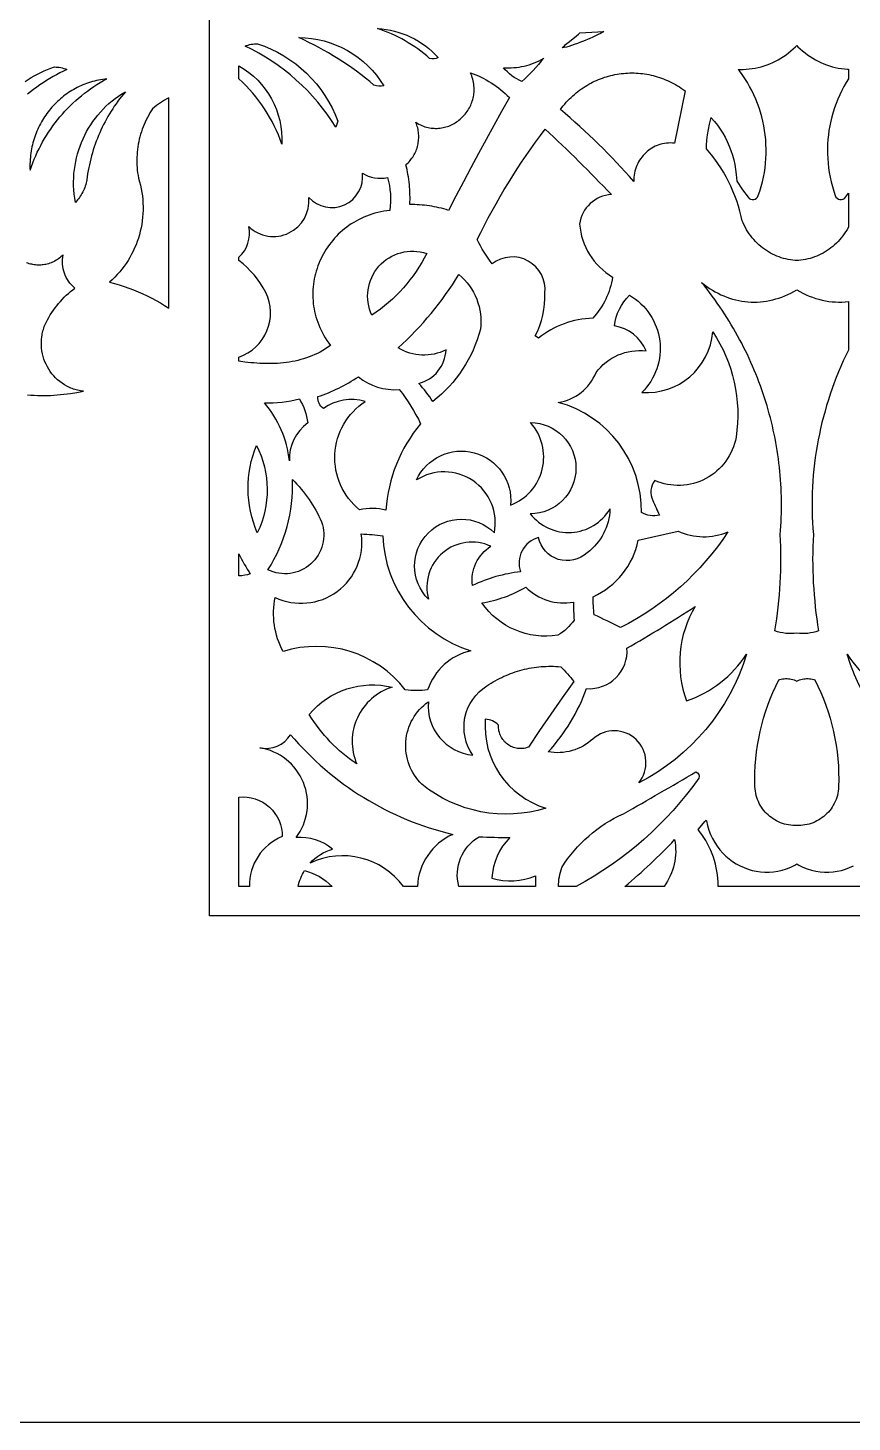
# Model space of a CAD drawing. Extents: x -570 to 570, y -425 to 425.
# Drawn here: x -296.4 to -150.5, y -245 to 1.6 of the extents above; entities that cross this region are included whole.
import ezdxf

# ---------------------------------------------------------------- set-up
doc = ezdxf.new("R2010")
doc.units = 0
doc.layers.add('LAYER_1', color=18, linetype='CONTINUOUS')
doc.layers.add('LAYER_2', color=4, linetype='CONTINUOUS')

msp = doc.modelspace()

# ---------------------------------------------------------------- linework, layer by layer
at = {"layer": 'LAYER_1'}
for points in [[(-234.54, 1.51, -0.199902), (-223.76, -3.63, -0.180062), (-225.3, -3.75, 0.103073)], [(-255.75, -1.16, -0.228526), (-241.53, -14.88), (-241.9, -15.92, 0.14465), (-257.97, -1.57, -0.088638)], [(-248.47, -0.08, -0.262057), (-233.42, -8.61, -0.152933), (-235.15, -8.49, 0.071113)], [(-160.1, -1.69), (-159.69, -2.08), (-159.28, -2.44), (-158.85, -2.79), (-158.41, -3.12), (-157.95, -3.44), (-157.49, -3.73), (-157.02, -4), (-156.54, -4.26), (-156.05, -4.49), (-155.55, -4.71), (-155.05, -4.9), (-154.53, -5.08), (-154.01, -5.23), (-153.49, -5.36), (-152.96, -5.48), (-152.42, -5.57), (-151.88, -5.63), (-151.34, -5.68), (-151.17, -5.69), (-151.17, -7.4), (-151.55, -8.02), (-151.97, -8.73), (-152.35, -9.46), (-152.71, -10.2), (-153.05, -10.95), (-153.35, -11.72), (-153.63, -12.49), (-153.88, -13.27), (-154.11, -14.07), (-154.3, -14.87), (-154.47, -15.67), (-154.61, -16.49), (-154.72, -17.31), (-154.8, -18.13), (-154.86, -18.96), (-154.88, -19.79), (-154.88, -20.62), (-154.84, -21.45), (-154.78, -22.29), (-154.69, -23.12), (-154.56, -23.95), (-154.41, -24.78), (-154.23, -25.61), (-154.01, -26.43), (-153.77, -27.25), (-153.5, -28.04, 0.606754), (-151.68, -28.32), (-151.17, -27.62), (-151.17, -33.6), (-151.2, -33.67), (-151.42, -34.06), (-151.66, -34.43), (-151.9, -34.8), (-152.16, -35.15), (-152.43, -35.49), (-152.71, -35.82), (-153, -36.14), (-153.3, -36.44), (-153.61, -36.73), (-153.93, -37.01), (-154.26, -37.27), (-154.6, -37.52), (-154.94, -37.76), (-155.3, -37.98), (-155.66, -38.19), (-156.03, -38.39), (-156.4, -38.57), (-156.78, -38.73), (-157.17, -38.88), (-157.56, -39.02), (-157.96, -39.14), (-158.36, -39.24), (-158.77, -39.33), (-159.18, -39.4), (-159.6, -39.45), (-160.02, -39.49), (-160.31, -39.5), (-160.6, -39.49), (-161.02, -39.45), (-161.43, -39.4), (-161.84, -39.33), (-162.25, -39.24), (-162.65, -39.14), (-163.05, -39.02), (-163.44, -38.88), (-163.83, -38.73), (-164.21, -38.57), (-164.59, -38.39), (-164.96, -38.19), (-165.32, -37.98), (-165.67, -37.76), (-166.02, -37.52), (-166.36, -37.27), (-166.68, -37.01), (-167, -36.73), (-167.32, -36.44), (-167.62, -36.14), (-167.91, -35.82), (-168.19, -35.49), (-168.46, -35.15), (-168.71, -34.8), (-168.96, -34.43), (-169.19, -34.06), (-169.41, -33.67), (-169.62, -33.27), (-169.82, -32.86), (-169.96, -32.52), (-170.14, -31.7), (-170.38, -30.79), (-170.64, -29.88), (-170.93, -28.98), (-171.25, -28.1), (-171.6, -27.23), (-171.98, -26.38), (-172.38, -25.53), (-172.82, -24.71), (-173.28, -23.9), (-173.76, -23.11), (-174.28, -22.33), (-174.82, -21.57), (-175.38, -20.84), (-175.97, -20.12), (-176.3, -19.75), (-176.28, -19.18), (-176.21, -18.23), (-176.1, -17.28), (-175.95, -16.34), (-175.77, -15.4), (-175.55, -14.48), (-175.49, -14.24), (-175.46, -14.28), (-174.9, -14.91), (-174.37, -15.57), (-173.88, -16.26), (-173.42, -16.98), (-173, -17.72), (-172.62, -18.48), (-172.28, -19.26), (-171.97, -20.05), (-171.7, -20.87), (-171.47, -21.7), (-171.28, -22.55), (-171.14, -23.41), (-171.03, -24.27), (-170.95, -25.46), (-169.89, -27.02), (-168.93, -28.32, 0.606754), (-167.12, -28.04), (-166.85, -27.25), (-166.6, -26.43), (-166.39, -25.61), (-166.21, -24.78), (-166.05, -23.95), (-165.93, -23.12), (-165.84, -22.29), (-165.77, -21.45), (-165.74, -20.62), (-165.73, -19.79), (-165.76, -18.96), (-165.81, -18.13), (-165.9, -17.31), (-166.01, -16.49), (-166.15, -15.67), (-166.31, -14.87), (-166.51, -14.07), (-166.73, -13.27), (-166.98, -12.49), (-167.26, -11.72), (-167.57, -10.95), (-167.9, -10.2), (-168.26, -9.46), (-168.65, -8.73), (-169.06, -8.02), (-169.5, -7.32), (-169.97, -6.63), (-170.46, -5.97), (-170.68, -5.7), (-170.37, -5.71), (-169.82, -5.71), (-169.28, -5.68), (-168.73, -5.63), (-168.2, -5.57), (-167.66, -5.48), (-167.13, -5.36), (-166.6, -5.23), (-166.08, -5.08), (-165.57, -4.9), (-165.07, -4.71), (-164.57, -4.49), (-164.08, -4.26), (-163.6, -4), (-163.12, -3.73), (-162.66, -3.44), (-162.21, -3.12), (-161.77, -2.79), (-161.34, -2.44), (-160.92, -2.08), (-160.52, -1.69), (-160.31, -1.47)], [(-251.45, -18.94, 0.124794), (-259.05, -7.39), (-259.05, -5.09, -0.283219)], [(-204.83, -16.28, -0.015353), (-193.12, -27.85, 0.357023), (-198.76, -33.07, 0.243063), (-192.91, -42.45, -0.14921), (-196.43, -49.72, 0.16006), (-206.03, -53.24), (-206.59, -52.82, 0.134719), (-204.9, -45.27, 0.664616), (-214.21, -40.12, -0.043369), (-216.89, -35.82, -0.049505)], [(-237.18, -24.04, 0.20843), (-232.75, -24.81, -0.101667), (-232.34, -30.65), (-232.89, -30.71), (-233.43, -30.8), (-233.96, -30.9), (-234.48, -31.02), (-235, -31.16), (-235.5, -31.31), (-235.99, -31.47), (-236.48, -31.65), (-236.95, -31.85), (-237.42, -32.06), (-237.87, -32.29), (-238.31, -32.53), (-238.74, -32.78), (-239.17, -33.04), (-239.58, -33.32), (-239.98, -33.61), (-240.36, -33.91), (-240.74, -34.22), (-241.11, -34.55), (-241.46, -34.88), (-241.8, -35.23), (-242.13, -35.58), (-242.45, -35.95), (-242.75, -36.32), (-243.04, -36.7), (-243.32, -37.09), (-243.59, -37.49), (-243.84, -37.9), (-244.08, -38.32), (-244.31, -38.74), (-244.52, -39.16), (-244.72, -39.6), (-244.9, -40.04), (-245.07, -40.48), (-245.23, -40.93), (-245.37, -41.39), (-245.5, -41.85), (-245.61, -42.31), (-245.71, -42.78), (-245.79, -43.25), (-245.86, -43.72), (-245.91, -44.2), (-245.95, -44.68), (-245.97, -45.16), (-245.98, -45.64), (-245.96, -46.12), (-245.94, -46.6), (-245.89, -47.09), (-245.83, -47.57), (-245.76, -48.05), (-245.66, -48.53), (-245.55, -49.01), (-245.42, -49.49), (-245.28, -49.97), (-245.11, -50.44), (-244.93, -50.92), (-244.74, -51.38), (-244.52, -51.85), (-244.28, -52.31), (-244.03, -52.77), (-243.76, -53.22), (-243.47, -53.67), (-243.16, -54.11), (-242.83, -54.55), (-243.29, -54.86), (-243.75, -55.16), (-244.21, -55.44), (-244.69, -55.7), (-245.16, -55.95), (-245.64, -56.17), (-246.13, -56.38), (-246.62, -56.57), (-247.11, -56.75), (-247.61, -56.91), (-248.11, -57.05), (-248.61, -57.18), (-249.12, -57.3), (-249.63, -57.4), (-250.15, -57.49), (-250.66, -57.56), (-251.18, -57.62), (-251.7, -57.67), (-252.22, -57.71), (-252.74, -57.74), (-253.27, -57.75), (-253.79, -57.76), (-254.32, -57.75), (-254.84, -57.74), (-255.37, -57.71), (-255.9, -57.68), (-256.43, -57.64), (-256.95, -57.59), (-258.01, -57.47), (-259.05, -57.32), (-259.05, -56.6, 0.450074), (-254.29, -45.16, 0.108482), (-259.05, -39.5), (-259.05, -38.95, 0.264115), (-257.31, -33.52, 0.696648), (-246.7, -28.37, 0.726017)], [(-235.51, -49.2, -0.658893), (-225.82, -38.26, -0.130387)], [(-220.13, -42.01, -0.260364), (-216.32, -51.67, -0.166617), (-224.72, -64.44, 0.048), (-227.23, -61.27, 0.328175), (-222.39, -55.34, -0.255113), (-230.85, -54.99, 0.070225)], [(-189.92, -45.64, -0.493524), (-187.73, -62.86, 0.411118), (-175.18, -52.13, -0.186909), (-171.06, -70.75, -0.486535), (-185.45, -78.42, 0.285149), (-185.8, -81.95, 0.015682), (-184.61, -84.56, -0.180266), (-187.81, -84.11, 0.343767), (-202.54, -64.62, 0.263043), (-195.84, -59.34, -0.27), (-186.96, -55.51, 0.260252), (-192.6, -51.07, -0.167096)], [(-237.91, -60.07, 0.194819), (-230.67, -62.33, -0.054599), (-226.9, -68.39, 0.157976), (-233.04, -83.68, 0.122041), (-237.7, -83.61, -0.506566), (-236.72, -64.46, 0.229925), (-244.11, -65.71, -0.244526), (-245.1, -63.59, 0.070676)], [(-248.35, -64, -0.106904), (-246.87, -68.23, 0.253658), (-250.11, -74.93, 0.152277), (-254.55, -64.7, 0.071392)], [(-207.44, -68.19, -1), (-207.48, -84.31, 0.528721), (-193.38, -83.47, -0.231059), (-197.42, -91.2, -0.585279), (-206.04, -88.51, 0.43557), (-209.21, -94.57, 0.081447), (-217.7, -96.99, -0.297019), (-214.44, -90.07, 0.639339), (-225.5, -99.43, -1), (-213.84, -87.67, 0.660776), (-227.62, -78.34, -0.846436), (-210.97, -82.79, 0.527165)], [(-255.94, -72.22, -0.235088), (-255.8, -87.66, -0.202648)], [(-249.59, -78.28, -0.099546), (-244.44, -85.76, -0.674396), (-253.93, -94.22, 0.154799)], [(-237.39, -87.89, -0.018892), (-233.61, -88.2, 0.315589), (-218, -108.54, 0.260176), (-225.65, -115.46, -0.071429), (-229.6, -115.46, 0.313845), (-251.25, -108.69, -0.172229), (-252.65, -99.1, 0.598525)], [(-181.32, -87.38, 0.210762), (-172.5, -87.52, -0.131494), (-191.54, -104.45, 0.015613), (-196.2, -102.19, -0.014201), (-196.37, -98.98, 0.242101), (-188.36, -89)], [(-257.04, -94.95, -0.071659), (-259.05, -95.3), (-259.05, -91.43, 0.036253)], [(-208.25, -97.29, 0.250344), (-199.84, -99.93, 0.020178), (-199.73, -103.14, -0.115727), (-202.62, -105.78, -0.290286), (-216.05, -100.07, 0.093313)], [(-178.29, -100.69, 0.226899), (-179.82, -117.41, 0.168305), (-169.21, -109.16, -0.203895), (-188.29, -131.92, 0.930701), (-196.4, -124.16, -0.229894), (-204.3, -126.44, 0.097316), (-197.51, -115.24, 0.458333), (-190.37, -108.1, 0.01483)], [(-142.33, -100.69, 0.01483), (-130.25, -108.1, 0.458333), (-123.11, -115.24, 0.097316), (-116.32, -126.44, -0.229894), (-124.22, -124.16, 0.930701), (-132.33, -131.92, -0.203895), (-151.41, -109.16, 0.168305), (-140.79, -117.41, 0.226899)], [(-215.16, -114.76), (-214.8, -114.52), (-214.43, -114.29), (-214.06, -114.07), (-213.69, -113.85), (-213.31, -113.64), (-212.93, -113.44), (-212.54, -113.25), (-212.15, -113.07), (-211.76, -112.9), (-211.36, -112.73), (-210.96, -112.58), (-210.56, -112.43), (-210.15, -112.29), (-209.75, -112.16), (-209.33, -112.04), (-208.92, -111.93), (-208.51, -111.83), (-208.09, -111.73), (-207.67, -111.65), (-207.25, -111.57), (-206.82, -111.5), (-206.4, -111.45), (-205.97, -111.4), (-205.54, -111.36), (-205.12, -111.33), (-204.69, -111.31), (-204.25, -111.29), (-203.82, -111.29), (-203.39, -111.3), (-202.96, -111.31), (-202.53, -111.34), (-202.09, -111.37, -0.029744), (-199.78, -113.96), (-201.82, -116.85), (-203.84, -119.76), (-205.84, -122.67), (-207.81, -125.61), (-208.06, -125.69), (-208.31, -125.76), (-208.55, -125.81), (-208.8, -125.84), (-209.05, -125.86), (-209.29, -125.86), (-209.53, -125.84), (-209.77, -125.81), (-210.01, -125.77), (-210.24, -125.71), (-210.46, -125.64), (-210.68, -125.55), (-210.9, -125.46), (-211.1, -125.35), (-211.3, -125.23), (-211.5, -125.09), (-211.68, -124.95), (-211.86, -124.79), (-212.03, -124.63), (-212.18, -124.45), (-212.33, -124.27), (-212.46, -124.07), (-212.59, -123.87), (-212.7, -123.66), (-212.8, -123.44), (-212.89, -123.22), (-212.96, -122.98), (-213.02, -122.74), (-213.06, -122.5), (-213.09, -122.25), (-213.1, -121.99), (-213.1, -121.73, 0.182927), (-215.44, -120.64, 0.353746), (-204.7, -136.39, -0.250469), (-226.67, -132.17, -0.467604), (-225.52, -117.56, 0.410285), (-217.66, -127.01, -0.429437)], [(-215.16, -114.76), (-214.8, -114.52), (-214.43, -114.29), (-214.06, -114.07), (-213.69, -113.85), (-213.31, -113.64), (-212.93, -113.44), (-212.54, -113.25), (-212.15, -113.07), (-211.76, -112.9), (-211.36, -112.73), (-210.96, -112.58), (-210.56, -112.43), (-210.15, -112.29), (-209.75, -112.16), (-209.33, -112.04), (-208.92, -111.93), (-208.51, -111.83), (-208.09, -111.73), (-207.67, -111.65), (-207.25, -111.57), (-206.82, -111.5), (-206.4, -111.45), (-205.97, -111.4), (-205.54, -111.36), (-205.12, -111.33), (-204.69, -111.31), (-204.25, -111.29), (-203.82, -111.29), (-203.39, -111.3), (-202.96, -111.31), (-202.53, -111.34), (-202.09, -111.37, -0.029744), (-199.78, -113.96), (-201.82, -116.85), (-203.84, -119.76), (-205.84, -122.67), (-207.81, -125.61), (-208.06, -125.69), (-208.31, -125.76), (-208.55, -125.81), (-208.8, -125.84), (-209.05, -125.86), (-209.29, -125.86), (-209.53, -125.84), (-209.77, -125.81), (-210.01, -125.77), (-210.24, -125.71), (-210.46, -125.64), (-210.68, -125.55), (-210.9, -125.46), (-211.1, -125.35), (-211.3, -125.23), (-211.5, -125.09), (-211.68, -124.95), (-211.86, -124.79), (-212.03, -124.63), (-212.18, -124.45), (-212.33, -124.27), (-212.46, -124.07), (-212.59, -123.87), (-212.7, -123.66), (-212.8, -123.44), (-212.89, -123.22), (-212.96, -122.98), (-213.02, -122.74), (-213.06, -122.5), (-213.09, -122.25), (-213.1, -121.99), (-213.1, -121.73, 0.182927), (-215.44, -120.64, 0.353746), (-204.7, -136.39, -0.250469), (-226.67, -132.17, -0.467604), (-225.52, -117.56, 0.410285), (-217.66, -127.01, -0.429437)], [(-246.6, -119.8, -0.284998), (-231.93, -115, 0.445111), (-238.2, -128.57, -0.110537)], [(-158.06, -113.49), (-157.81, -113.52), (-157.55, -113.57), (-157.3, -113.63), (-157.12, -113.69, -0.127301), (-152.9, -132.56), (-152.93, -132.98), (-152.98, -133.37), (-153.04, -133.76), (-153.13, -134.14), (-153.24, -134.51), (-153.36, -134.86), (-153.51, -135.21), (-153.67, -135.55), (-153.85, -135.88), (-154.04, -136.2), (-154.25, -136.51), (-154.48, -136.8), (-154.72, -137.08), (-154.97, -137.35), (-155.24, -137.6), (-155.52, -137.85), (-155.81, -138.07), (-156.11, -138.28), (-156.42, -138.48), (-156.75, -138.66), (-157.08, -138.82), (-157.42, -138.96), (-157.77, -139.09), (-158.13, -139.2), (-158.49, -139.29), (-158.86, -139.36), (-159.24, -139.41), (-159.62, -139.45), (-160, -139.46), (-160.31, -139.45), (-160.62, -139.46), (-161, -139.45), (-161.38, -139.41), (-161.76, -139.36), (-162.13, -139.29), (-162.49, -139.2), (-162.85, -139.09), (-163.19, -138.96), (-163.54, -138.82), (-163.87, -138.66), (-164.19, -138.48), (-164.51, -138.28), (-164.81, -138.07), (-165.1, -137.85), (-165.38, -137.6), (-165.65, -137.35), (-165.9, -137.08), (-166.14, -136.8), (-166.37, -136.51), (-166.58, -136.2), (-166.77, -135.88), (-166.95, -135.55), (-167.11, -135.21), (-167.25, -134.86), (-167.38, -134.51), (-167.49, -134.14), (-167.57, -133.76), (-167.64, -133.37), (-167.69, -132.98), (-167.71, -132.56, -0.127301), (-163.49, -113.69), (-163.32, -113.63), (-163.07, -113.57), (-162.81, -113.52), (-162.55, -113.49), (-162.3, -113.47), (-162.04, -113.47), (-161.79, -113.49), (-161.53, -113.52), (-161.28, -113.57), (-161.03, -113.64), (-160.79, -113.72), (-160.55, -113.82), (-160.31, -113.93), (-160.31, -113.93), (-160.3, -113.93), (-160.07, -113.82), (-159.83, -113.72), (-159.59, -113.64), (-159.34, -113.57), (-159.09, -113.52), (-158.83, -113.49), (-158.58, -113.47), (-158.32, -113.47)], [(-158.06, -113.49), (-157.81, -113.52), (-157.55, -113.57), (-157.3, -113.63), (-157.12, -113.69, -0.127301), (-152.9, -132.56), (-152.93, -132.98), (-152.98, -133.37), (-153.04, -133.76), (-153.13, -134.14), (-153.24, -134.51), (-153.36, -134.86), (-153.51, -135.21), (-153.67, -135.55), (-153.85, -135.88), (-154.04, -136.2), (-154.25, -136.51), (-154.48, -136.8), (-154.72, -137.08), (-154.97, -137.35), (-155.24, -137.6), (-155.52, -137.85), (-155.81, -138.07), (-156.11, -138.28), (-156.42, -138.48), (-156.75, -138.66), (-157.08, -138.82), (-157.42, -138.96), (-157.77, -139.09), (-158.13, -139.2), (-158.49, -139.29), (-158.86, -139.36), (-159.24, -139.41), (-159.62, -139.45), (-160, -139.46), (-160.31, -139.45), (-160.62, -139.46), (-161, -139.45), (-161.38, -139.41), (-161.76, -139.36), (-162.13, -139.29), (-162.49, -139.2), (-162.85, -139.09), (-163.19, -138.96), (-163.54, -138.82), (-163.87, -138.66), (-164.19, -138.48), (-164.51, -138.28), (-164.81, -138.07), (-165.1, -137.85), (-165.38, -137.6), (-165.65, -137.35), (-165.9, -137.08), (-166.14, -136.8), (-166.37, -136.51), (-166.58, -136.2), (-166.77, -135.88), (-166.95, -135.55), (-167.11, -135.21), (-167.25, -134.86), (-167.38, -134.51), (-167.49, -134.14), (-167.57, -133.76), (-167.64, -133.37), (-167.69, -132.98), (-167.71, -132.56, -0.127301), (-163.49, -113.69), (-163.32, -113.63), (-163.07, -113.57), (-162.81, -113.52), (-162.55, -113.49), (-162.3, -113.47), (-162.04, -113.47), (-161.79, -113.49), (-161.53, -113.52), (-161.28, -113.57), (-161.03, -113.64), (-160.79, -113.72), (-160.55, -113.82), (-160.31, -113.93), (-160.31, -113.93), (-160.3, -113.93), (-160.07, -113.82), (-159.83, -113.72), (-159.59, -113.64), (-159.34, -113.57), (-159.09, -113.52), (-158.83, -113.49), (-158.58, -113.47), (-158.32, -113.47)], [(-249.91, -123.4, 0.16029), (-221.21, -141.03, 0.283019), (-227.47, -150.25), (-229.93, -150.25, 0.359299), (-246.46, -146.11, -0.142336), (-242.47, -143.63, 0.190741), (-248.93, -141.6, 0.566428), (-255.35, -125.73, 0.30721)], [(-249.91, -123.4, 0.16029), (-221.21, -141.03, 0.283019), (-227.47, -150.25), (-229.93, -150.25, 0.359299), (-246.46, -146.11, -0.142336), (-242.47, -143.63, 0.190741), (-248.93, -141.6, 0.566428), (-255.35, -125.73, 0.30721)], [(-178.17, -129.97, -0.4), (-177.62, -131.07, -0.115235), (-199.34, -150.25), (-202.5, -150.25, -0.078874), (-201.91, -146.9, -0.149279), (-190.96, -137.37, 0.004418)], [(-178.17, -129.97, -0.4), (-177.62, -131.07, -0.115235), (-199.34, -150.25), (-202.5, -150.25, -0.078874), (-201.91, -146.9, -0.149279), (-190.96, -137.37, 0.004418)], [(-251.38, -141.43, 0.316943), (-257.16, -150.25), (-259.05, -150.25), (-259.05, -134.45, -0.448771)], [(-216.54, -141.44, 0.013484), (-211.1, -141.58, 0.182959), (-214.28, -148.77, 0.168582), (-206.54, -148.39), (-206.58, -150.25), (-220.13, -150.25, -0.337865)], [(-216.54, -141.44, 0.013484), (-211.1, -141.58, 0.182959), (-214.28, -148.77, 0.168582), (-206.54, -148.39), (-206.58, -150.25), (-220.13, -150.25, -0.337865)], [(-181.93, -141.95, -0.207336), (-183.8, -150.25), (-190.73, -150.25, 0.028576)], [(-181.93, -141.95, -0.207336), (-183.8, -150.25), (-190.73, -150.25, 0.028576)], [(-247.43, -147.43, -0.138649), (-242.55, -150.25), (-248.57, -150.25, -0.085979)]]:
    msp.add_lwpolyline(points, format="xyb", close=True, dxfattribs=at)
for points in [[(-194.48, 1), (-194.75, 0.84), (-195.08, 0.65), (-195.48, 0.45), (-195.93, 0.23), (-196.42, 0), (-196.94, -0.23), (-198.04, -0.69), (-198.6, -0.91), (-199.15, -1.12), (-199.69, -1.32), (-200.2, -1.49), (-200.67, -1.64), (-201.1, -1.77), (-201.47, -1.86), (-201.78, -1.92), (-201.7, -1.8), (-201.58, -1.66), (-201.42, -1.51), (-201.23, -1.33), (-200.78, -0.95), (-200.27, -0.55), (-199.3, 0.22), (-198.93, 0.54), (-198.8, 0.66), (-198.7, 0.77)], [(-205.09, -3.73), (-205.54, -4.28), (-206, -4.83), (-206.47, -5.36), (-206.95, -5.89), (-207.44, -6.4), (-207.95, -6.9), (-208.46, -7.38), (-208.98, -7.86), (-209.44, -7.64), (-209.89, -7.4), (-210.33, -7.13), (-210.75, -6.83), (-211.15, -6.51), (-211.54, -6.16), (-211.91, -5.8), (-212.25, -5.41), (-211.79, -5.43), (-211.32, -5.44), (-210.86, -5.43), (-210.39, -5.4), (-209.93, -5.36), (-209.47, -5.3), (-209.01, -5.22), (-208.56, -5.12), (-208.11, -5.01), (-207.66, -4.87), (-207.22, -4.73), (-206.78, -4.56), (-206.35, -4.38), (-205.92, -4.18), (-205.5, -3.96)], [(-282.43, -7.37), (-282.8, -7.42), (-283.17, -7.47), (-283.54, -7.53), (-283.9, -7.6), (-284.26, -7.67), (-284.62, -7.76), (-284.98, -7.85), (-285.33, -7.96), (-285.67, -8.07), (-286.02, -8.19), (-286.35, -8.32), (-286.69, -8.45), (-287.02, -8.6), (-287.35, -8.75), (-287.67, -8.91), (-287.99, -9.07), (-288.3, -9.25), (-288.61, -9.43), (-288.91, -9.62), (-289.21, -9.81), (-289.5, -10.01), (-289.79, -10.22), (-290.08, -10.44), (-290.35, -10.66), (-290.63, -10.89), (-290.89, -11.13), (-291.16, -11.37), (-291.41, -11.61), (-291.66, -11.87), (-291.91, -12.13), (-292.15, -12.39), (-292.38, -12.66), (-292.61, -12.94), (-292.83, -13.22), (-293.04, -13.5), (-293.25, -13.79), (-293.45, -14.09), (-293.64, -14.39), (-293.83, -14.7), (-294.01, -15.01), (-294.18, -15.32), (-294.35, -15.64), (-294.51, -15.97), (-294.66, -16.29), (-294.81, -16.63), (-294.94, -16.96), (-295.07, -17.3), (-295.2, -17.64), (-295.31, -17.99), (-295.42, -18.34), (-295.51, -18.7), (-295.6, -19.05), (-295.69, -19.41), (-295.76, -19.78), (-295.83, -20.14), (-295.88, -20.51), (-295.93, -20.88), (-295.97, -21.25), (-296, -21.63), (-296.03, -22.01), (-296.04, -22.39), (-296.04, -22.77), (-296.04, -23.16), (-296.03, -23.54), (-295.8, -22.89), (-295.55, -22.25), (-295.3, -21.61), (-295.03, -20.98), (-294.74, -20.36), (-294.44, -19.75), (-294.13, -19.15), (-293.8, -18.55), (-293.46, -17.96), (-293.11, -17.39), (-292.75, -16.82), (-292.37, -16.26), (-291.98, -15.71), (-291.58, -15.17), (-291.16, -14.64), (-290.73, -14.12), (-290.3, -13.61), (-289.85, -13.11), (-289.38, -12.62), (-288.91, -12.15), (-288.43, -11.68), (-287.93, -11.23), (-287.43, -10.79), (-286.91, -10.36), (-286.38, -9.94), (-285.85, -9.53), (-285.3, -9.14), (-284.74, -8.76), (-284.18, -8.39), (-283.6, -8.04), (-283.02, -7.7)], [(-218.09, -6.29), (-217.6, -6.47), (-217.13, -6.66), (-216.66, -6.87), (-216.19, -7.09), (-215.73, -7.32), (-215.28, -7.57), (-214.83, -7.83), (-214.4, -8.1), (-213.96, -8.38), (-213.54, -8.67), (-213.13, -8.98), (-212.72, -9.3), (-212.32, -9.63), (-211.93, -9.97), (-211.55, -10.32), (-211.17, -10.68), (-212.56, -13.16), (-213.93, -15.64), (-215.29, -18.12), (-216.65, -20.61), (-217.99, -23.11), (-219.33, -25.61), (-220.65, -28.12), (-221.97, -30.64), (-222.38, -30.51), (-222.8, -30.39), (-223.22, -30.27), (-223.64, -30.17), (-224.07, -30.08), (-224.49, -29.99), (-224.92, -29.92), (-225.35, -29.85), (-225.78, -29.79), (-226.21, -29.74), (-226.64, -29.7), (-227.07, -29.67), (-227.51, -29.64), (-227.94, -29.63), (-228.37, -29.62), (-228.81, -29.63), (-228.79, -29.18), (-228.77, -28.74), (-228.77, -28.29), (-228.78, -27.84), (-228.79, -27.4), (-228.81, -26.96), (-228.84, -26.51), (-228.88, -26.07), (-228.93, -25.63), (-228.99, -25.18), (-229.06, -24.74), (-229.13, -24.31), (-229.21, -23.87), (-229.3, -23.43), (-229.41, -23), (-229.51, -22.57), (-229.31, -22.39), (-229.12, -22.21), (-228.94, -22.03), (-228.77, -21.83), (-228.6, -21.63), (-228.45, -21.43), (-228.3, -21.22), (-228.16, -21), (-228.03, -20.78), (-227.91, -20.56), (-227.8, -20.33), (-227.7, -20.09), (-227.61, -19.86), (-227.53, -19.62), (-227.46, -19.37), (-227.39, -19.13), (-227.34, -18.88), (-227.3, -18.63), (-227.26, -18.37), (-227.24, -18.12), (-227.22, -17.86), (-227.22, -17.61), (-227.23, -17.35), (-227.24, -17.1), (-227.27, -16.84), (-227.31, -16.58), (-227.35, -16.33), (-227.41, -16.07), (-227.48, -15.82), (-227.56, -15.57), (-227.65, -15.32), (-227.75, -15.07), (-227.48, -15.24), (-227.21, -15.38), (-226.94, -15.52), (-226.67, -15.64), (-226.4, -15.74), (-226.13, -15.84), (-225.85, -15.92), (-225.58, -15.99), (-225.31, -16.04), (-225.04, -16.08), (-224.77, -16.11), (-224.5, -16.13), (-224.23, -16.14), (-223.96, -16.14), (-223.7, -16.12), (-223.43, -16.09), (-223.17, -16.06), (-222.91, -16.01), (-222.66, -15.95), (-222.41, -15.88), (-222.16, -15.8), (-221.91, -15.72), (-221.67, -15.62), (-221.44, -15.51), (-221.2, -15.4), (-220.97, -15.27), (-220.75, -15.14), (-220.53, -15), (-220.32, -14.85), (-220.11, -14.69), (-219.91, -14.53), (-219.71, -14.36), (-219.52, -14.18), (-219.34, -13.99), (-219.16, -13.8), (-218.99, -13.6), (-218.83, -13.4), (-218.68, -13.18), (-218.53, -12.97), (-218.39, -12.74), (-218.26, -12.51), (-218.14, -12.28), (-218.02, -12.04), (-217.92, -11.8), (-217.82, -11.55), (-217.74, -11.3), (-217.66, -11.04), (-217.6, -10.78), (-217.54, -10.52), (-217.49, -10.25), (-217.46, -9.98), (-217.43, -9.71), (-217.42, -9.43), (-217.42, -9.16), (-217.43, -8.88), (-217.45, -8.59), (-217.49, -8.31), (-217.53, -8.02), (-217.59, -7.74), (-217.66, -7.45), (-217.75, -7.16), (-217.85, -6.87), (-217.96, -6.58)], [(-202.14, -12.79), (-201.9, -12.46), (-201.64, -12.14), (-201.38, -11.83), (-201.11, -11.53), (-200.83, -11.23), (-200.55, -10.94), (-200.27, -10.66), (-199.97, -10.39), (-199.68, -10.13), (-199.37, -9.88), (-199.07, -9.63), (-198.75, -9.39), (-198.44, -9.17), (-198.12, -8.95), (-197.79, -8.74), (-197.46, -8.53), (-197.13, -8.34), (-196.79, -8.16), (-196.45, -7.98), (-196.1, -7.81), (-195.76, -7.65), (-195.41, -7.5), (-195.05, -7.36), (-194.69, -7.23), (-194.34, -7.11), (-193.97, -7), (-193.61, -6.89), (-193.24, -6.79), (-192.88, -6.71), (-192.51, -6.63), (-192.13, -6.56), (-191.76, -6.5), (-191.39, -6.45), (-191.01, -6.41), (-190.64, -6.38), (-190.26, -6.35), (-189.88, -6.34), (-189.5, -6.33), (-189.12, -6.34), (-188.75, -6.35), (-188.37, -6.37), (-187.99, -6.41), (-187.61, -6.45), (-187.24, -6.5), (-186.86, -6.56), (-186.48, -6.63), (-186.11, -6.71), (-185.74, -6.8), (-185.37, -6.89), (-185, -7), (-184.63, -7.12), (-184.26, -7.25), (-183.9, -7.38), (-183.54, -7.53), (-183.18, -7.68), (-182.82, -7.85), (-182.47, -8.02), (-182.12, -8.21), (-181.77, -8.4), (-181.42, -8.61), (-181.08, -8.82), (-180.75, -9.05), (-180.41, -9.28), (-180.08, -9.52), (-181.94, -18.77), (-182.3, -18.73), (-182.66, -18.72), (-183.02, -18.73), (-183.37, -18.75), (-183.72, -18.8), (-184.06, -18.86), (-184.4, -18.95), (-184.73, -19.05), (-185.05, -19.17), (-185.36, -19.3), (-185.67, -19.46), (-185.96, -19.63), (-186.25, -19.81), (-186.52, -20.01), (-186.79, -20.22), (-187.04, -20.45), (-187.29, -20.69), (-187.52, -20.94), (-187.74, -21.21), (-187.94, -21.48), (-188.13, -21.77), (-188.31, -22.07), (-188.47, -22.38), (-188.61, -22.7), (-188.74, -23.03), (-188.86, -23.36), (-188.95, -23.71), (-189.03, -24.06), (-189.09, -24.42), (-189.13, -24.79), (-189.15, -25.16), (-189.15, -25.54), (-189.9, -24.68), (-190.67, -23.83), (-191.44, -22.99), (-192.22, -22.16), (-193.01, -21.34), (-193.8, -20.52), (-194.6, -19.71), (-195.41, -18.91), (-196.23, -18.12), (-197.05, -17.33), (-197.88, -16.55), (-198.72, -15.79), (-199.57, -15.03), (-200.42, -14.27), (-201.28, -13.53)], [(-279.15, -9.65), (-279.5, -10.06), (-279.84, -10.48), (-280.17, -10.91), (-280.49, -11.34), (-280.8, -11.78), (-281.11, -12.22), (-281.4, -12.67), (-281.69, -13.12), (-281.97, -13.58), (-282.24, -14.04), (-282.51, -14.51), (-282.76, -14.98), (-283.01, -15.46), (-283.25, -15.94), (-283.48, -16.43), (-283.7, -16.92), (-283.91, -17.42), (-284.11, -17.91), (-284.3, -18.42), (-284.49, -18.92), (-284.66, -19.43), (-284.83, -19.94), (-284.99, -20.46), (-285.14, -20.98), (-285.27, -21.5), (-285.4, -22.03), (-285.52, -22.56), (-285.63, -23.09), (-285.73, -23.62), (-285.83, -24.16), (-285.91, -24.7), (-285.98, -25.24), (-286.04, -25.52), (-286.1, -25.8), (-286.18, -26.07), (-286.27, -26.34), (-286.36, -26.61), (-286.47, -26.88), (-286.58, -27.14), (-286.71, -27.39), (-286.84, -27.64), (-286.98, -27.89), (-287.13, -28.13), (-287.29, -28.36), (-287.46, -28.59), (-287.63, -28.81), (-287.82, -29.03), (-288.01, -29.24), (-288.13, -28.5), (-288.22, -27.77), (-288.28, -27.04), (-288.32, -26.31), (-288.32, -25.59), (-288.3, -24.87), (-288.25, -24.15), (-288.17, -23.43), (-288.07, -22.73), (-287.94, -22.02), (-287.79, -21.33), (-287.61, -20.64), (-287.4, -19.96), (-287.17, -19.29), (-286.92, -18.63), (-286.64, -17.98), (-286.33, -17.35), (-286.01, -16.72), (-285.66, -16.11), (-285.29, -15.51), (-284.89, -14.92), (-284.47, -14.36), (-284.03, -13.8), (-283.57, -13.26), (-283.09, -12.74), (-282.59, -12.24), (-282.07, -11.76), (-281.52, -11.29), (-280.96, -10.85), (-280.38, -10.43), (-279.77, -10.03)], [(-281.95, -43.35), (-281.09, -43.57), (-280.24, -43.82), (-279.39, -44.09), (-278.56, -44.38), (-277.73, -44.7), (-276.9, -45.03), (-276.09, -45.38), (-275.29, -45.75), (-274.5, -46.15), (-273.72, -46.56), (-272.95, -47), (-272.2, -47.46), (-271.46, -47.94), (-271.45, -47.95), (-271.45, -10.72), (-271.83, -10.92), (-272.21, -11.14), (-272.58, -11.36), (-272.95, -11.6), (-273.3, -11.85), (-273.65, -12.11), (-274, -12.39), (-274.33, -12.67), (-274.56, -13.02), (-274.8, -13.41), (-275.03, -13.8), (-275.25, -14.21), (-275.46, -14.61), (-275.65, -15.03), (-275.84, -15.45), (-276.01, -15.87), (-276.17, -16.3), (-276.32, -16.73), (-276.45, -17.17), (-276.58, -17.61), (-276.69, -18.05), (-276.79, -18.5), (-276.87, -18.95), (-276.95, -19.4), (-277.01, -19.86), (-277.06, -20.32), (-277.09, -20.78), (-277.12, -21.24), (-277.13, -21.7), (-277.12, -22.16), (-277.11, -22.63), (-277.08, -23.09), (-277.04, -23.56), (-276.98, -24.02), (-276.91, -24.49), (-276.83, -24.95), (-276.65, -25.57), (-276.49, -26.2), (-276.35, -26.83), (-276.24, -27.46), (-276.15, -28.09), (-276.09, -28.72), (-276.05, -29.36), (-276.03, -29.99), (-276.03, -30.62), (-276.06, -31.25), (-276.1, -31.87), (-276.17, -32.5), (-276.27, -33.12), (-276.38, -33.73), (-276.52, -34.34), (-276.67, -34.95), (-276.85, -35.54), (-277.05, -36.13), (-277.27, -36.72), (-277.51, -37.29), (-277.77, -37.86), (-278.05, -38.42), (-278.35, -38.97), (-278.68, -39.5), (-279.02, -40.03), (-279.38, -40.54), (-279.76, -41.05), (-280.16, -41.53), (-280.58, -42.01), (-281.02, -42.47), (-281.47, -42.92)], [(-177.15, -43.39), (-176.68, -43.76), (-176.21, -44.12), (-175.74, -44.45), (-175.25, -44.76), (-174.75, -45.05), (-174.25, -45.32), (-173.75, -45.57), (-173.23, -45.79), (-172.71, -46), (-172.19, -46.18), (-171.66, -46.34), (-171.12, -46.48), (-170.59, -46.6), (-170.04, -46.7), (-169.5, -46.77), (-168.96, -46.83), (-168.41, -46.86), (-167.86, -46.87), (-167.31, -46.86), (-166.76, -46.82), (-166.21, -46.77), (-165.66, -46.69), (-165.11, -46.59), (-164.57, -46.47), (-164.02, -46.32), (-163.48, -46.16), (-162.94, -45.97), (-162.4, -45.76), (-161.87, -45.53), (-161.35, -45.27), (-160.82, -44.99), (-160.31, -44.69), (-159.76, -45.01), (-159.21, -45.3), (-158.65, -45.57), (-158.09, -45.81), (-157.52, -46.02), (-156.95, -46.22), (-156.38, -46.38), (-155.8, -46.53), (-155.23, -46.64), (-154.65, -46.74), (-154.06, -46.8), (-153.48, -46.85), (-152.9, -46.87), (-152.32, -46.86), (-151.74, -46.83), (-151.17, -46.78), (-151.17, -55.38), (-151.63, -56.33), (-152.07, -57.29), (-152.5, -58.25), (-152.91, -59.22), (-153.31, -60.2), (-153.68, -61.18), (-154.04, -62.17), (-154.39, -63.16), (-154.71, -64.16), (-155.02, -65.16), (-155.31, -66.16), (-155.59, -67.17), (-155.85, -68.19), (-156.09, -69.21), (-156.31, -70.23), (-156.52, -71.26), (-156.7, -72.29), (-156.87, -73.32), (-157.03, -74.35), (-157.16, -75.39), (-157.28, -76.43), (-157.38, -77.48), (-157.46, -78.52), (-157.52, -79.57), (-157.57, -80.62), (-157.59, -81.67), (-157.6, -82.72), (-157.59, -83.77), (-157.57, -84.83), (-157.52, -85.88), (-157.46, -86.94), (-157.37, -88), (-157.43, -89.06), (-157.46, -90.13), (-157.49, -91.2), (-157.5, -92.27), (-157.49, -93.34), (-157.47, -94.41), (-157.43, -95.48), (-157.38, -96.55), (-157.32, -97.61), (-157.24, -98.68), (-157.14, -99.74), (-157.03, -100.81), (-156.91, -101.87), (-156.77, -102.93), (-156.62, -103.99), (-156.45, -105.05), (-156.92, -105.2), (-157.39, -105.31), (-157.87, -105.4), (-158.35, -105.47), (-158.84, -105.5), (-159.33, -105.51), (-159.82, -105.48), (-160.31, -105.43), (-160.8, -105.48), (-161.29, -105.51), (-161.77, -105.5), (-162.26, -105.47), (-162.75, -105.4), (-163.23, -105.31), (-163.7, -105.2), (-164.17, -105.05), (-164, -103.99), (-163.84, -102.93), (-163.71, -101.87), (-163.58, -100.81), (-163.47, -99.74), (-163.38, -98.68), (-163.3, -97.61), (-163.23, -96.55), (-163.18, -95.48), (-163.15, -94.41), (-163.13, -93.34), (-163.12, -92.27), (-163.13, -91.2), (-163.15, -90.13), (-163.19, -89.06), (-163.24, -88), (-163.18, -87.25), (-163.13, -86.5), (-163.09, -85.75), (-163.06, -85), (-163.03, -84.26), (-163.02, -83.51), (-163.01, -82.76), (-163.02, -82.02), (-163.03, -81.27), (-163.05, -80.53), (-163.08, -79.79), (-163.12, -79.04), (-163.17, -78.3), (-163.23, -77.56), (-163.3, -76.82), (-163.38, -76.09), (-163.46, -75.35), (-163.55, -74.61), (-163.66, -73.88), (-163.77, -73.15), (-163.89, -72.42), (-164.02, -71.69), (-164.16, -70.96), (-164.31, -70.23), (-164.46, -69.51), (-164.63, -68.78), (-164.8, -68.06), (-164.98, -67.34), (-165.17, -66.63), (-165.37, -65.91), (-165.58, -65.2), (-165.8, -64.49), (-166.02, -63.78), (-166.26, -63.08), (-166.5, -62.38), (-166.75, -61.68), (-167.01, -60.98), (-167.28, -60.28), (-167.55, -59.59), (-167.84, -58.9), (-168.13, -58.22), (-168.43, -57.53), (-168.74, -56.85), (-169.06, -56.17), (-169.39, -55.5), (-169.72, -54.83), (-170.06, -54.16), (-170.42, -53.5), (-170.78, -52.84), (-171.14, -52.18), (-171.52, -51.53), (-171.9, -50.88), (-172.3, -50.23), (-172.7, -49.59), (-173.11, -48.95), (-173.52, -48.31), (-173.95, -47.68), (-174.38, -47.06), (-174.82, -46.43), (-175.27, -45.82), (-175.73, -45.2), (-176.19, -44.59), (-176.66, -43.99)]]:
    msp.add_lwpolyline(points, close=True, dxfattribs=at)
for points in [[(-296.92, -7.83), (-296.38, -7.48), (-295.83, -7.15), (-295.27, -6.84), (-294.7, -6.54), (-294.12, -6.25), (-293.53, -5.98), (-292.94, -5.73), (-292.33, -5.5), (-291.72, -5.28), (-291.43, -5.29), (-291.15, -5.31), (-290.87, -5.34), (-290.59, -5.39), (-290.32, -5.45), (-290.04, -5.52), (-289.77, -5.6), (-289.51, -5.7), (-290.12, -6), (-290.74, -6.32), (-291.34, -6.65), (-291.94, -6.99), (-292.53, -7.34), (-293.12, -7.7), (-293.7, -8.08), (-294.27, -8.46), (-294.84, -8.85), (-295.39, -9.25), (-295.94, -9.67), (-296.49, -10.09)], [(-296.46, -63.25), (-295.89, -63.31), (-295.31, -63.35), (-294.73, -63.38), (-294.15, -63.4), (-293.56, -63.4), (-292.98, -63.39), (-292.39, -63.37), (-291.81, -63.34), (-291.22, -63.3), (-290.63, -63.24), (-290.05, -63.18), (-289.46, -63.11), (-288.88, -63.03), (-287.72, -62.84), (-286.57, -62.64), (-286.83, -62.6), (-287.1, -62.56), (-287.35, -62.52), (-287.61, -62.46), (-287.86, -62.4), (-288.11, -62.32), (-288.36, -62.25), (-288.6, -62.16), (-288.83, -62.07), (-289.07, -61.97), (-289.29, -61.86), (-289.52, -61.75), (-289.95, -61.5), (-290.37, -61.23), (-290.77, -60.94), (-291.14, -60.62), (-291.5, -60.28), (-291.84, -59.92), (-292.15, -59.55), (-292.45, -59.15), (-292.72, -58.75), (-292.96, -58.32), (-293.19, -57.88), (-293.39, -57.43), (-293.56, -56.97), (-293.7, -56.49), (-293.82, -56.01), (-293.92, -55.52), (-293.98, -55.03), (-294.02, -54.52), (-294.02, -54.02), (-294, -53.51), (-293.94, -53), (-293.9, -52.74), (-293.86, -52.49), (-293.8, -52.23), (-293.74, -51.98), (-293.67, -51.72), (-293.59, -51.47), (-293.5, -51.21), (-293.4, -50.96), (-293.3, -50.71), (-293.19, -50.46), (-292.95, -50.02), (-292.7, -49.58), (-292.44, -49.15), (-292.17, -48.73), (-291.89, -48.31), (-291.6, -47.91), (-291.29, -47.51), (-290.98, -47.12), (-290.65, -46.75), (-290.31, -46.38), (-289.97, -46.02), (-289.61, -45.67), (-289.24, -45.34), (-288.87, -45.01), (-288.48, -44.69), (-288.09, -44.39), (-288.4, -44.12), (-288.69, -43.83), (-288.96, -43.52), (-289.2, -43.19), (-289.42, -42.85), (-289.62, -42.5), (-289.79, -42.13), (-289.94, -41.75), (-290.06, -41.37), (-290.16, -40.97), (-290.23, -40.57), (-290.27, -40.16), (-290.29, -39.75), (-290.27, -39.34), (-290.23, -38.93), (-290.16, -38.51), (-290.36, -38.7), (-290.56, -38.88), (-290.77, -39.05), (-290.98, -39.2), (-291.19, -39.35), (-291.41, -39.48), (-291.63, -39.61), (-291.85, -39.72), (-292.07, -39.83), (-292.3, -39.92), (-292.53, -40), (-292.75, -40.08), (-292.98, -40.14), (-293.21, -40.2), (-293.44, -40.24), (-293.68, -40.28), (-293.91, -40.3), (-294.14, -40.32), (-294.37, -40.33), (-294.6, -40.33), (-294.83, -40.32), (-295.06, -40.3), (-295.29, -40.27), (-295.52, -40.24), (-295.74, -40.19), (-295.97, -40.14), (-296.19, -40.08), (-296.41, -40.01), (-296.63, -39.94)], [(-146.4, -150.25), (-174.21, -150.25), (-174.21, -150.11), (-174.23, -149.47), (-174.28, -148.83), (-174.35, -148.19), (-174.45, -147.56), (-174.57, -146.93), (-174.71, -146.3), (-174.88, -145.68), (-175.07, -145.07), (-175.29, -144.47), (-175.53, -143.87), (-175.8, -143.28), (-176.09, -142.71), (-176.41, -142.14), (-176.75, -141.58), (-177.11, -141.04), (-177.5, -140.51), (-177.77, -140.18), (-177.44, -139.78), (-176.56, -138.75), (-176.33, -138.49), (-176.31, -138.65), (-176.12, -139.47), (-175.88, -140.27), (-175.58, -141.04), (-175.24, -141.77), (-174.84, -142.47), (-174.41, -143.13), (-173.93, -143.75), (-173.41, -144.33), (-172.86, -144.87), (-172.27, -145.37), (-171.66, -145.83), (-171.01, -146.24), (-170.34, -146.6), (-169.65, -146.91), (-168.94, -147.18), (-168.22, -147.4), (-167.48, -147.56), (-166.73, -147.67), (-165.96, -147.73), (-165.2, -147.73), (-164.43, -147.67), (-163.66, -147.55), (-162.9, -147.38), (-162.14, -147.14), (-161.39, -146.83), (-160.66, -146.47), (-160.31, -146.26), (-159.95, -146.47), (-159.22, -146.83), (-158.47, -147.14), (-157.72, -147.38), (-156.95, -147.55), (-156.19, -147.67), (-155.42, -147.73), (-154.65, -147.73), (-153.89, -147.67), (-153.14, -147.56), (-152.4, -147.4), (-151.67, -147.18), (-150.96, -146.91), (-150.27, -146.6)], [(-146.4, -150.25), (-174.21, -150.25), (-174.21, -150.11), (-174.23, -149.47), (-174.28, -148.83), (-174.35, -148.19), (-174.45, -147.56), (-174.57, -146.93), (-174.71, -146.3), (-174.88, -145.68), (-175.07, -145.07), (-175.29, -144.47), (-175.53, -143.87), (-175.8, -143.28), (-176.09, -142.71), (-176.41, -142.14), (-176.75, -141.58), (-177.11, -141.04), (-177.5, -140.51), (-177.77, -140.18), (-177.44, -139.78), (-176.56, -138.75), (-176.33, -138.49), (-176.31, -138.65), (-176.12, -139.47), (-175.88, -140.27), (-175.58, -141.04), (-175.24, -141.77), (-174.84, -142.47), (-174.41, -143.13), (-173.93, -143.75), (-173.41, -144.33), (-172.86, -144.87), (-172.27, -145.37), (-171.66, -145.83), (-171.01, -146.24), (-170.34, -146.6), (-169.65, -146.91), (-168.94, -147.18), (-168.22, -147.4), (-167.48, -147.56), (-166.73, -147.67), (-165.96, -147.73), (-165.2, -147.73), (-164.43, -147.67), (-163.66, -147.55), (-162.9, -147.38), (-162.14, -147.14), (-161.39, -146.83), (-160.66, -146.47), (-160.31, -146.26), (-159.95, -146.47), (-159.22, -146.83), (-158.47, -147.14), (-157.72, -147.38), (-156.95, -147.55), (-156.19, -147.67), (-155.42, -147.73), (-154.65, -147.73), (-153.89, -147.67), (-153.14, -147.56), (-152.4, -147.4), (-151.67, -147.18), (-150.96, -146.91), (-150.27, -146.6)]]:
    msp.add_lwpolyline(points, dxfattribs=at)
at = {"layer": 'LAYER_2'}
for points in [[(390, -245), (390, 245), (-390, 245), (-390, -245)], [(-264.24, -155.43), (-264.24, 155.43), (264.24, 155.43), (264.24, -155.43)]]:
    msp.add_lwpolyline(points, close=True, dxfattribs=at)

doc.saveas('drawing.dxf')
